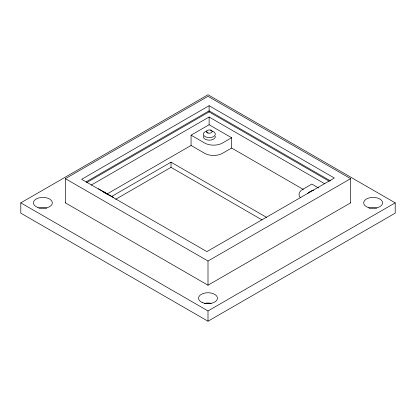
<?xml version="1.0" encoding="UTF-8"?>
<svg xmlns="http://www.w3.org/2000/svg" width="416" height="416" viewBox="0 0 416 416"><rect width="100%" height="100%" fill="white"/><g stroke="black" fill="none" stroke-linecap="round" stroke-linejoin="round"><path stroke-width="0.62" d="M20.8 202.852L208 94.775L395.2 202.852L395.2 213.148L208 321.225L20.8 213.148L20.8 202.852L208 310.934L395.2 202.852M65.369 202.93L65.369 178.662L208 96.32L350.631 178.662L350.631 202.93M209.113 105.711L81.64 179.306L206.887 251.618L334.36 178.022L209.113 105.711L209.113 111.888L86.757 182.53M86.133 181.86L209.113 110.859L330.429 180.898M91.187 185.12L209.113 117.031L324.813 183.83M106.782 194.126L191.064 145.47L191.064 135.174L209.113 124.753L231.624 137.748L231.624 148.044L303.436 189.504M111.743 196.409L171.007 162.193L266.542 217.355M115.653 199.3L171.007 167.341L262.049 219.903M231.624 137.748L222.487 143.026A12.605 7.28 0 0 1 204.656 143.026L191.064 135.174M231.624 148.044L222.487 153.317A12.605 7.28 0 0 1 204.656 153.317L191.064 145.47M65.369 178.662L208 261.009L350.631 178.662M350.631 202.852L208 285.199L65.369 202.852M209.113 111.888L329.243 181.241M318.604 187.964L311.849 184.07L302.713 189.342A12.605 7.28 0 0 0 300.394 197.792M98.353 188.698L111.951 196.55A12.605 7.28 0 0 1 113.61 197.73M210.538 130.088L212.077 131.149M206.596 131.997L208.14 133.058M103.563 191.849L105.108 192.91M209.113 117.031L209.113 124.753M208 261.009L208 285.277M208 310.934L208 321.225M171.007 162.193L171.007 167.341M204.532 303.41A9.454 5.46 0 0 1 211.198 303.352M38.948 208.177A9.454 5.46 0 0 1 46.758 208.172M369.023 208.234A9.454 5.46 0 0 1 376.823 208.12M215.27 136.256A5.99 3.458 0 0 1 208.993 140.171A5.99 3.458 0 0 1 203.533 135.866M307.83 193.508A5.99 3.458 0 0 1 310.476 191.422M310.809 191.932A2.834 1.638 0 0 1 313.882 190.159M212.3 131.139A5.99 3.458 0 0 1 213.782 136.464A5.99 3.458 0 0 1 204.459 136.152A5.99 3.458 0 0 1 206.991 130.967M104.499 192.676A5.99 3.458 0 0 1 108.108 194.927M102.612 191.698A2.834 1.638 0 0 1 105.191 193.19M202.613 302.682A9.454 5.46 0 0 0 217.422 298.646A9.454 5.46 0 0 0 203.965 293.259A9.454 5.46 0 0 0 202.613 302.682M37.877 207.49A9.454 5.46 0 0 0 52.312 203.029A9.454 5.46 0 0 0 38.397 198.042A9.454 5.46 0 0 0 37.877 207.49M368.347 207.558A9.454 5.46 0 0 0 382.595 202.894A9.454 5.46 0 0 0 368.477 198.104A9.454 5.46 0 0 0 368.347 207.558M207.709 132.912A2.834 1.638 0 0 0 212.165 131.716A2.834 1.638 0 0 0 208.14 130.088A2.834 1.638 0 0 0 207.709 132.912"/></g></svg>
